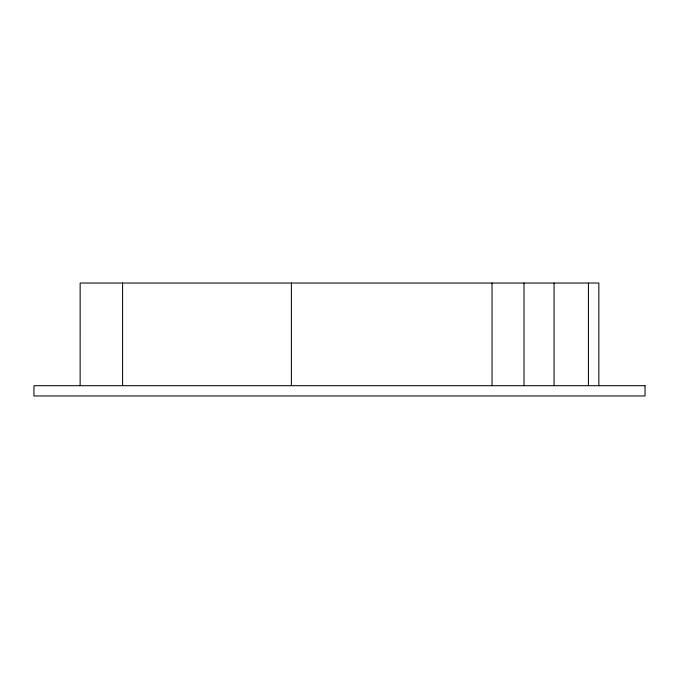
<?xml version="1.0" encoding="UTF-8"?>
<svg xmlns="http://www.w3.org/2000/svg" width="679" height="679" viewBox="0 0 679 679"><rect width="100%" height="100%" fill="white"/><g stroke="black" fill="none" stroke-linecap="round" stroke-linejoin="round"><path stroke-width="1.02" d="M598.844 385.697L598.844 283.041L80.147 283.041L80.139 385.697M588.421 283.041L588.421 385.697M554.072 283.041L554.072 385.697M524.01 283.041L524.01 385.697M492.029 283.041L492.029 385.697M291.376 283.041L291.376 385.697M122.593 283.041L122.593 385.697M645.05 385.697L33.95 385.697L33.95 395.959L645.042 395.959L645.042 385.697"/></g></svg>
